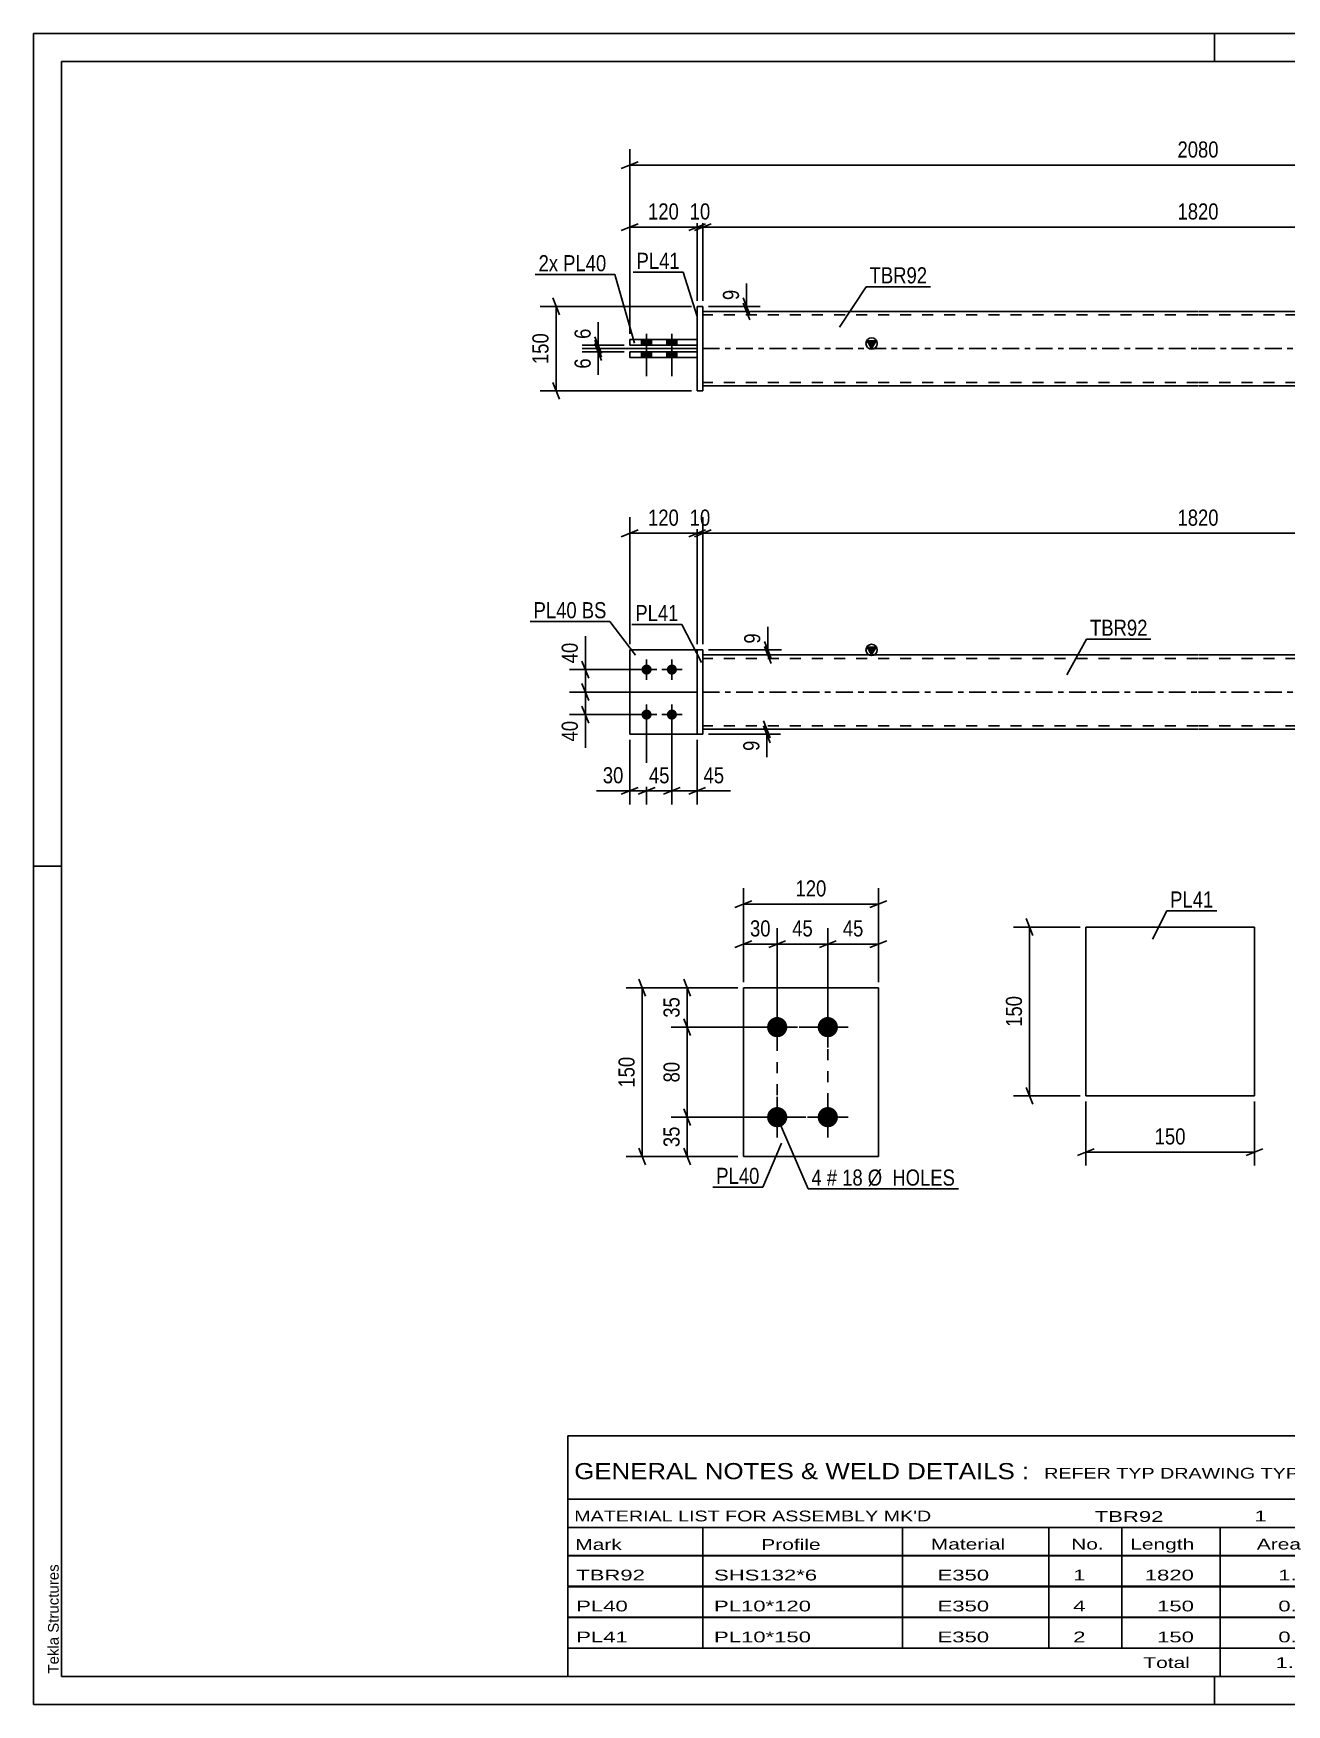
# Model space of a CAD drawing. Header units: millimetres. Extents: x 0 to 420, y 0 to 297.
# Drawn here: x 0 to 222.8, y 0 to 297 of the extents above; entities that cross this region are included whole.
import ezdxf

# ---------------------------------------------------------------- set-up
doc = ezdxf.new("R2010")
doc.units = ezdxf.units.MM
doc.linetypes.add('DXK_LINE_DOT2', pattern=[3.9198, 1.9599, -1.9599])
doc.linetypes.add('DXK_LINE_DOT3', pattern=[5.9187, 2.979, -0.9799, 0.9799, -0.9799])
doc.styles.add('Arial', font='ARIAL.TTF', dxfattribs={"height": 0.2})
doc.styles.add('Arial Narrow', font='ARIALN.TTF', dxfattribs={"height": 0.2})

# ---------------------------------------------------------------- blocks, each defined once
blk = doc.blocks.new('Unknown-582684172-1127')
at = {"color": 5, "linetype": 'Continuous'}
for p, q in [((420, 297), (0, 297)), ((0, 297), (0, 0)), ((0, 292), (0, 297)), ((210, 292), (210, 297)), ((415, 292), (5, 292)), ((5, 292), (5, 5)), ((5, 149), (0, 149)), ((0, 0), (0, 5)), ((5, 5), (415, 5)), ((210, 0), (210, 5)), ((0, 0), (420, 0))]:
    blk.add_line(p, q, dxfattribs=at)
at = {"color": 174, "linetype": 'Continuous', "style": 'Arial'}
blk.add_text('Tekla Structures', height=1.9102, rotation=90, dxfattribs=at).set_placement((4.5, 5.5))
blk = doc.blocks.new('Part-582684172-1392 - 1364')
at = {"color": 2, "linetype": 'Continuous'}
for p, q in [((106.01, 187.44), (118.01, 187.44)), ((106.01, 187.44), (106.01, 172.44)), ((118.01, 172.44), (106.01, 172.44)), ((106.01, 172.44), (106.01, 172.44))]:
    blk.add_line(p, q, dxfattribs=at)
at = {"color": 7, "linetype": 'DXK_LINE_DOT2'}
for p, q in [((106.01, 187.44), (118.01, 187.44)), ((118.01, 187.44), (118.01, 187.44)), ((118.01, 187.44), (118.01, 172.44)), ((106.01, 172.44), (118.01, 172.44))]:
    blk.add_line(p, q, dxfattribs=at)
blk = doc.blocks.new('Part-582684172-1397 - 1364')
at = {"color": 7, "linetype": 'DXK_LINE_DOT2'}
for p, q in [((106.01, 187.44), (118.01, 187.44)), ((106.01, 187.44), (118.01, 187.44)), ((106.01, 172.44), (106.01, 187.44)), ((118.01, 187.44), (118.01, 187.44)), ((118.01, 187.44), (118.01, 172.44)), ((106.01, 172.44), (118.01, 172.44)), ((118.01, 172.44), (106.01, 172.44)), ((106.01, 172.44), (106.01, 172.44))]:
    blk.add_line(p, q, dxfattribs=at)
blk = doc.blocks.new('Part-582684172-1412 - 1364')
at = {"color": 2, "linetype": 'Continuous'}
for p, q in [((118.01, 187.44), (119.01, 187.44)), ((118.01, 172.44), (118.01, 187.44)), ((119.01, 187.44), (119.01, 187.44)), ((119.01, 187.44), (119.01, 172.44)), ((118.01, 172.44), (119.01, 172.44))]:
    blk.add_line(p, q, dxfattribs=at)
at = {"color": 7, "linetype": 'DXK_LINE_DOT2'}
for p, q in [((118.01, 187.44), (119.01, 187.44)), ((118.01, 172.44), (119.01, 172.44))]:
    blk.add_line(p, q, dxfattribs=at)
blk = doc.blocks.new('Bolt-582684172-1414 - 1364')
at = {"linetype": 'Continuous'}
for points in [[(109.01, 184.84), (109.2, 184.82), (109.38, 184.76), (109.54, 184.67), (109.68, 184.54), (109.79, 184.39), (109.87, 184.22), (109.91, 184.03), (109.91, 183.85), (109.87, 183.66), (109.79, 183.49), (109.68, 183.34), (109.54, 183.21), (109.38, 183.12), (109.2, 183.06), (109.01, 183.04), (108.82, 183.06), (108.64, 183.12), (108.48, 183.21), (108.34, 183.34), (108.23, 183.49), (108.15, 183.66), (108.12, 183.85), (108.12, 184.03), (108.15, 184.22), (108.23, 184.39), (108.34, 184.54), (108.48, 184.67), (108.64, 184.76), (108.82, 184.82)], [(113.51, 184.84), (113.7, 184.82), (113.88, 184.76), (114.04, 184.67), (114.18, 184.54), (114.29, 184.39), (114.37, 184.22), (114.41, 184.03), (114.41, 183.85), (114.37, 183.66), (114.29, 183.49), (114.18, 183.34), (114.04, 183.21), (113.88, 183.12), (113.7, 183.06), (113.51, 183.04), (113.32, 183.06), (113.14, 183.12), (112.98, 183.21), (112.84, 183.34), (112.73, 183.49), (112.65, 183.66), (112.62, 183.85), (112.62, 184.03), (112.65, 184.22), (112.73, 184.39), (112.84, 184.54), (112.98, 184.67), (113.14, 184.76), (113.32, 184.82)], [(109.01, 176.84), (109.2, 176.82), (109.38, 176.76), (109.54, 176.67), (109.68, 176.54), (109.79, 176.39), (109.87, 176.22), (109.91, 176.03), (109.91, 175.85), (109.87, 175.66), (109.79, 175.49), (109.68, 175.34), (109.54, 175.21), (109.38, 175.12), (109.2, 175.06), (109.01, 175.04), (108.82, 175.06), (108.64, 175.12), (108.48, 175.21), (108.34, 175.34), (108.23, 175.49), (108.15, 175.66), (108.12, 175.85), (108.12, 176.03), (108.15, 176.22), (108.23, 176.39), (108.34, 176.54), (108.48, 176.67), (108.64, 176.76), (108.82, 176.82)], [(113.51, 176.84), (113.7, 176.82), (113.88, 176.76), (114.04, 176.67), (114.18, 176.54), (114.29, 176.39), (114.37, 176.22), (114.41, 176.03), (114.41, 175.85), (114.37, 175.66), (114.29, 175.49), (114.18, 175.34), (114.04, 175.21), (113.88, 175.12), (113.7, 175.06), (113.51, 175.04), (113.32, 175.06), (113.14, 175.12), (112.98, 175.21), (112.84, 175.34), (112.73, 175.49), (112.65, 175.66), (112.62, 175.85), (112.62, 176.03), (112.65, 176.22), (112.73, 176.39), (112.84, 176.54), (112.98, 176.67), (113.14, 176.76), (113.32, 176.82)]]:
    blk.add_hatch(color=1, dxfattribs=at).paths.add_polyline_path(points)
at = {"color": 1, "linetype": 'Continuous'}
for p, q in [((109.01, 182.14), (109.01, 185.74)), ((113.51, 182.14), (113.51, 185.74)), ((110.81, 183.94), (107.21, 183.94)), ((115.31, 183.94), (111.71, 183.94)), ((110.81, 175.94), (107.21, 175.94)), ((109.01, 174.14), (109.01, 177.74)), ((115.31, 175.94), (111.71, 175.94)), ((113.51, 174.14), (113.51, 177.74))]:
    blk.add_line(p, q, dxfattribs=at)
blk = doc.blocks.new('Part-582684172-1439 - 1364')
at = {"linetype": 'Continuous'}
blk.add_hatch(color=2, dxfattribs=at).paths.add_polyline_path([(149.01, 186.54), (148.21, 187.94), (149.81, 187.94)])
at = {"color": 2, "linetype": 'Continuous'}
for p, q in [((149.01, 186.54), (148.21, 187.94)), ((148.21, 187.94), (149.81, 187.94)), ((149.81, 187.94), (149.01, 186.54)), ((119.01, 186.54), (207.01, 186.54)), ((207.11, 186.54), (295.11, 186.54)), ((119.01, 173.34), (207.01, 173.34)), ((207.11, 173.34), (295.11, 173.34))]:
    blk.add_line(p, q, dxfattribs=at)
at = {"color": 7, "linetype": 'DXK_LINE_DOT2'}
for p, q in [((119.01, 173.34), (119.01, 186.54)), ((207.01, 185.94), (119.01, 185.94)), ((295.11, 185.94), (207.11, 185.94)), ((295.11, 186.54), (295.11, 173.34)), ((207.01, 173.94), (119.01, 173.94)), ((295.11, 173.94), (207.11, 173.94))]:
    blk.add_line(p, q, dxfattribs=at)
at = {"color": 7, "linetype": 'DXK_LINE_DOT3'}
for p, q in [((119.01, 179.94), (207.01, 179.94)), ((207.11, 179.94), (295.11, 179.94))]:
    blk.add_line(p, q, dxfattribs=at)
at = {"color": 2, "linetype": 'Continuous'}
blk.add_circle((149.01, 187.44), 1, dxfattribs=at)
blk = doc.blocks.new('Part-582684172-1771 - 1745')
at = {"color": 2, "linetype": 'Continuous'}
for p, q in [((106.01, 240.39), (118.01, 240.39)), ((106.01, 239.39), (106.01, 240.39)), ((106.01, 239.39), (118.01, 239.39)), ((106.01, 239.39), (106.01, 239.39)), ((118.01, 240.39), (118.01, 239.39))]:
    blk.add_line(p, q, dxfattribs=at)
at = {"color": 7, "linetype": 'DXK_LINE_DOT2'}
for p, q in [((106.01, 240.39), (118.01, 240.39)), ((118.01, 239.39), (106.01, 239.39))]:
    blk.add_line(p, q, dxfattribs=at)
blk = doc.blocks.new('Part-582684172-1751 - 1745')
at = {"linetype": 'Continuous'}
blk.add_hatch(color=2, dxfattribs=at).paths.add_polyline_path([(149.01, 240.99), (148.21, 242.39), (149.81, 242.39)])
at = {"color": 2, "linetype": 'Continuous'}
for p, q in [((119.01, 247.59), (207.01, 247.59)), ((207.11, 247.59), (295.11, 247.59)), ((149.01, 240.99), (148.21, 242.39)), ((148.21, 242.39), (149.81, 242.39)), ((149.81, 242.39), (149.01, 240.99)), ((119.01, 234.39), (207.01, 234.39)), ((207.11, 234.39), (295.11, 234.39))]:
    blk.add_line(p, q, dxfattribs=at)
at = {"color": 7, "linetype": 'DXK_LINE_DOT2'}
for p, q in [((119.01, 247.59), (119.01, 234.39)), ((207.01, 246.99), (119.01, 246.99)), ((295.11, 246.99), (207.11, 246.99)), ((295.11, 247.59), (295.11, 234.39)), ((207.01, 234.99), (119.01, 234.99)), ((295.11, 234.99), (207.11, 234.99))]:
    blk.add_line(p, q, dxfattribs=at)
at = {"color": 7, "linetype": 'DXK_LINE_DOT3'}
for p, q in [((119.01, 240.99), (207.01, 240.99)), ((207.11, 240.99), (295.11, 240.99))]:
    blk.add_line(p, q, dxfattribs=at)
at = {"color": 2, "linetype": 'Continuous'}
blk.add_circle((149.01, 241.89), 1, dxfattribs=at)
blk = doc.blocks.new('Part-582684172-1776 - 1745')
at = {"color": 2, "linetype": 'Continuous'}
for p, q in [((106.01, 242.59), (118.01, 242.59)), ((106.01, 241.59), (106.01, 242.59)), ((106.01, 241.59), (118.01, 241.59)), ((106.01, 241.59), (106.01, 241.59)), ((118.01, 242.59), (118.01, 241.59))]:
    blk.add_line(p, q, dxfattribs=at)
at = {"color": 7, "linetype": 'DXK_LINE_DOT2'}
for p, q in [((106.01, 242.59), (118.01, 242.59)), ((106.01, 242.59), (106.01, 242.59)), ((106.01, 241.59), (118.01, 241.59)), ((118.01, 242.59), (118.01, 242.59))]:
    blk.add_line(p, q, dxfattribs=at)
blk = doc.blocks.new('Part-582684172-1781 - 1745')
at = {"color": 2, "linetype": 'Continuous'}
for p, q in [((118.01, 248.49), (119.01, 248.49)), ((118.01, 248.49), (118.01, 233.49)), ((119.01, 248.49), (119.01, 248.49)), ((119.01, 248.49), (119.01, 233.49)), ((119.01, 233.49), (118.01, 233.49)), ((118.01, 233.49), (118.01, 233.49))]:
    blk.add_line(p, q, dxfattribs=at)
at = {"color": 7, "linetype": 'DXK_LINE_DOT2'}
for p, q in [((119.01, 248.49), (118.01, 248.49)), ((119.01, 248.49), (119.01, 248.49)), ((118.01, 233.49), (119.01, 233.49))]:
    blk.add_line(p, q, dxfattribs=at)
blk = doc.blocks.new('Bolt-582684172-1783 - 1745')
at = {"linetype": 'Continuous'}
for points in [[(108.11, 241.59), (109.91, 241.59), (109.91, 242.59), (108.11, 242.59)], [(108.11, 241.59), (109.91, 241.59), (109.91, 242.59), (108.11, 242.59)], [(112.61, 241.59), (114.41, 241.59), (114.41, 242.59), (112.61, 242.59)], [(112.61, 241.59), (114.41, 241.59), (114.41, 242.59), (112.61, 242.59)], [(108.11, 239.39), (109.91, 239.39), (109.91, 240.39), (108.11, 240.39)], [(108.11, 239.39), (109.91, 239.39), (109.91, 240.39), (108.11, 240.39)], [(112.61, 239.39), (114.41, 239.39), (114.41, 240.39), (112.61, 240.39)], [(112.61, 239.39), (114.41, 239.39), (114.41, 240.39), (112.61, 240.39)]]:
    blk.add_hatch(color=1, dxfattribs=at).paths.add_polyline_path(points)
at = {"color": 1, "linetype": 'Continuous'}
for p, q in [((109.01, 243.59), (109.01, 236.09)), ((109.01, 243.59), (109.01, 236.09)), ((113.51, 243.59), (113.51, 236.09)), ((113.51, 243.59), (113.51, 236.09)), ((108.11, 242.59), (108.11, 241.59)), ((108.11, 242.59), (108.11, 241.59)), ((109.91, 242.59), (109.91, 241.59)), ((109.91, 242.59), (109.91, 241.59)), ((112.61, 242.59), (112.61, 241.59)), ((112.61, 242.59), (112.61, 241.59)), ((114.41, 242.59), (114.41, 241.59)), ((114.41, 242.59), (114.41, 241.59)), ((108.11, 240.39), (108.11, 239.39)), ((108.11, 240.39), (108.11, 239.39)), ((109.91, 240.39), (109.91, 239.39)), ((109.91, 240.39), (109.91, 239.39)), ((112.61, 240.39), (112.61, 239.39)), ((112.61, 240.39), (112.61, 239.39)), ((114.41, 240.39), (114.41, 239.39)), ((114.41, 240.39), (114.41, 239.39))]:
    blk.add_line(p, q, dxfattribs=at)
blk = doc.blocks.new('Bolt-582684172-2085 - 2022')
at = {"linetype": 'Continuous'}
for points in [[(132.23, 122.2), (132.6, 122.16), (132.96, 122.04), (133.29, 121.85), (133.57, 121.6), (133.79, 121.3), (133.94, 120.95), (134.02, 120.58), (134.02, 120.21), (133.94, 119.84), (133.79, 119.5), (133.57, 119.19), (133.29, 118.94), (132.96, 118.75), (132.6, 118.63), (132.23, 118.6), (131.85, 118.63), (131.5, 118.75), (131.17, 118.94), (130.89, 119.19), (130.67, 119.5), (130.52, 119.84), (130.44, 120.21), (130.44, 120.58), (130.52, 120.95), (130.67, 121.3), (130.89, 121.6), (131.17, 121.85), (131.5, 122.04), (131.85, 122.16)], [(141.23, 122.2), (141.6, 122.16), (141.96, 122.04), (142.29, 121.85), (142.57, 121.6), (142.79, 121.3), (142.94, 120.95), (143.02, 120.58), (143.02, 120.21), (142.94, 119.84), (142.79, 119.5), (142.57, 119.19), (142.29, 118.94), (141.96, 118.75), (141.6, 118.63), (141.23, 118.6), (140.85, 118.63), (140.5, 118.75), (140.17, 118.94), (139.89, 119.19), (139.67, 119.5), (139.52, 119.84), (139.44, 120.21), (139.44, 120.58), (139.52, 120.95), (139.67, 121.3), (139.89, 121.6), (140.17, 121.85), (140.5, 122.04), (140.85, 122.16)], [(132.23, 106.2), (132.6, 106.16), (132.96, 106.04), (133.29, 105.85), (133.57, 105.6), (133.79, 105.3), (133.94, 104.95), (134.02, 104.58), (134.02, 104.21), (133.94, 103.84), (133.79, 103.5), (133.57, 103.19), (133.29, 102.94), (132.96, 102.75), (132.6, 102.63), (132.23, 102.6), (131.85, 102.63), (131.5, 102.75), (131.17, 102.94), (130.89, 103.19), (130.67, 103.5), (130.52, 103.84), (130.44, 104.21), (130.44, 104.58), (130.52, 104.95), (130.67, 105.3), (130.89, 105.6), (131.17, 105.85), (131.5, 106.04), (131.85, 106.16)], [(141.23, 106.2), (141.6, 106.16), (141.96, 106.04), (142.29, 105.85), (142.57, 105.6), (142.79, 105.3), (142.94, 104.95), (143.02, 104.58), (143.02, 104.21), (142.94, 103.84), (142.79, 103.5), (142.57, 103.19), (142.29, 102.94), (141.96, 102.75), (141.6, 102.63), (141.23, 102.6), (140.85, 102.63), (140.5, 102.75), (140.17, 102.94), (139.89, 103.19), (139.67, 103.5), (139.52, 103.84), (139.44, 104.21), (139.44, 104.58), (139.52, 104.95), (139.67, 105.3), (139.89, 105.6), (140.17, 105.85), (140.5, 106.04), (140.85, 106.16)]]:
    blk.add_hatch(color=1, dxfattribs=at).paths.add_polyline_path(points)
at = {"color": 1, "linetype": 'Continuous'}
for p, q in [((132.23, 116.8), (132.23, 124)), ((141.23, 116.8), (141.23, 124)), ((135.83, 120.4), (128.63, 120.4)), ((144.83, 120.4), (137.63, 120.4)), ((132.23, 100.8), (132.23, 108)), ((141.23, 100.8), (141.23, 108)), ((135.83, 104.4), (128.63, 104.4)), ((144.83, 104.4), (137.63, 104.4))]:
    blk.add_line(p, q, dxfattribs=at)
blk = doc.blocks.new('Part-582684172-2090 - 2022')
at = {"color": 2, "linetype": 'Continuous'}
for p, q in [((126.23, 127.4), (150.23, 127.4)), ((126.23, 127.4), (126.23, 97.4)), ((150.23, 127.4), (150.23, 127.4)), ((150.23, 127.4), (150.23, 97.4)), ((150.23, 97.4), (126.23, 97.4)), ((126.23, 97.4), (126.23, 97.4))]:
    blk.add_line(p, q, dxfattribs=at)
at = {"color": 7, "linetype": 'DXK_LINE_DOT2'}
for p, q in [((126.23, 127.4), (150.23, 127.4)), ((150.23, 127.4), (150.23, 127.4)), ((126.23, 97.4), (150.23, 97.4))]:
    blk.add_line(p, q, dxfattribs=at)
blk = doc.blocks.new('Part-582684172-2237 - 2231')
at = {"color": 2, "linetype": 'Continuous'}
for p, q in [((187.1, 138.19), (217.1, 138.19)), ((187.1, 108.19), (187.1, 138.19)), ((217.1, 138.19), (217.1, 108.19)), ((217.1, 108.19), (187.1, 108.19))]:
    blk.add_line(p, q, dxfattribs=at)
blk = doc.blocks.new('Rectangle-582684172-2216 - 2022')
at = {"color": 1, "linetype": 'DXK_LINE_DOT2'}
blk.add_lwpolyline([(132.23, 120.4), (141.23, 120.4), (141.23, 104.4), (132.23, 104.4), (132.23, 120.4)], close=True, dxfattribs=at)
blk = doc.blocks.new('StraightDimension-582684172-1601 - 1364')
at = {"color": 7, "linetype": 'Continuous'}
for p, q in [((97.53, 185.44), (98.73, 182.44)), ((108.01, 183.94), (95.28, 183.94)), ((98.73, 178.44), (97.53, 181.44)), ((98.13, 179.94), (98.13, 183.94)), ((118.01, 179.94), (95.28, 179.94))]:
    blk.add_line(p, q, dxfattribs=at)
at = {"color": 0}
blk.add_wipeout([(97.38, 189.32), (93.18, 189.32), (93.18, 184.46), (97.38, 184.46)], dxfattribs=at)
at = {"color": 7, "linetype": 'Continuous'}
blk.add_line((98.13, 183.94), (98.13, 189.85), dxfattribs=at)
blk.add_line((98.13, 183.94), (98.13, 189.85), dxfattribs=at)
at = {"color": 3, "style": 'Arial Narrow'}
blk.add_text('40', height=2.863, rotation=90.0002, dxfattribs=at).set_placement((96.78, 185.06))
blk = doc.blocks.new('StraightDimension-582684172-1572 - 1364')
at = {"color": 7, "linetype": 'Continuous'}
for p, q in [((109.01, 174.94), (109.01, 159.98)), ((106.01, 171.44), (106.01, 159.98)), ((104.51, 161.78), (107.51, 162.98)), ((106.01, 162.38), (109.01, 162.38)), ((110.51, 162.98), (107.51, 161.78))]:
    blk.add_line(p, q, dxfattribs=at)
at = {"color": 0}
blk.add_wipeout([(105.49, 163.13), (105.49, 167.33), (100.63, 167.33), (100.63, 163.13)], dxfattribs=at)
at = {"color": 7, "linetype": 'Continuous'}
blk.add_line((106.01, 162.38), (100.1, 162.38), dxfattribs=at)
blk.add_line((106.01, 162.38), (100.1, 162.38), dxfattribs=at)
at = {"color": 3, "style": 'Arial Narrow'}
blk.add_text('30', height=2.863, dxfattribs=at).set_placement((101.23, 163.73))
blk = doc.blocks.new('StraightDimension-582684172-1565 - 1364')
at = {"color": 7, "linetype": 'Continuous'}
for p, q in [((109.01, 174.94), (109.01, 159.98)), ((113.51, 174.94), (113.51, 159.98)), ((107.51, 161.78), (110.51, 162.98)), ((109.01, 162.38), (113.51, 162.38)), ((115.01, 162.98), (112.01, 161.78))]:
    blk.add_line(p, q, dxfattribs=at)
at = {"color": 0}
blk.add_wipeout([(113.69, 163.13), (113.69, 167.33), (108.83, 167.33), (108.83, 163.13)], dxfattribs=at)
at = {"color": 3, "style": 'Arial Narrow'}
blk.add_text('45', height=2.863, dxfattribs=at).set_placement((109.43, 163.73))
blk = doc.blocks.new('StraightDimension-582684172-1592 - 1364')
at = {"color": 7, "linetype": 'Continuous'}
for p, q in [((120.01, 187.44), (132.97, 187.44)), ((129.97, 188.94), (131.17, 185.94)), ((131.17, 185.04), (129.97, 188.04)), ((130.57, 186.54), (130.57, 187.44)), ((120.01, 186.54), (132.97, 186.54))]:
    blk.add_line(p, q, dxfattribs=at)
at = {"color": 0}
blk.add_wipeout([(129.82, 190.99), (125.62, 190.99), (125.62, 187.96), (129.82, 187.96)], dxfattribs=at)
at = {"color": 7, "linetype": 'Continuous'}
blk.add_line((130.57, 187.44), (130.57, 191.52), dxfattribs=at)
blk.add_line((130.57, 187.44), (130.57, 191.52), dxfattribs=at)
at = {"color": 3, "style": 'Arial Narrow'}
blk.add_text('9', height=2.86, rotation=90.0002, dxfattribs=at).set_placement((129.22, 188.56))
blk = doc.blocks.new('StraightDimension-582684172-1458 - 1364')
at = {"color": 7, "linetype": 'Continuous'}
for p, q in [((106.01, 188.44), (106.01, 211.01)), ((118.01, 188.44), (118.01, 211.01)), ((104.51, 207.56), (107.51, 208.76)), ((106.01, 208.16), (118.01, 208.16)), ((119.51, 208.76), (116.51, 207.56))]:
    blk.add_line(p, q, dxfattribs=at)
at = {"color": 0}
blk.add_wipeout([(115.35, 208.91), (115.35, 213.11), (108.67, 213.11), (108.67, 208.91)], dxfattribs=at)
at = {"color": 3, "style": 'Arial Narrow'}
blk.add_text('120', height=2.863, dxfattribs=at).set_placement((109.27, 209.51))
blk = doc.blocks.new('StraightDimension-582684172-1485 - 1364')
at = {"color": 7, "linetype": 'Continuous'}
for p, q in [((118.01, 188.44), (118.01, 211.01)), ((119.01, 188.44), (119.01, 211.01)), ((116.51, 207.56), (119.51, 208.76)), ((120.51, 208.76), (117.51, 207.56)), ((118.01, 208.16), (119.01, 208.16))]:
    blk.add_line(p, q, dxfattribs=at)
at = {"color": 0}
blk.add_wipeout([(120.94, 208.91), (120.94, 213.11), (116.08, 213.11), (116.08, 208.91)], dxfattribs=at)
at = {"color": 3, "style": 'Arial Narrow'}
blk.add_text('10', height=2.863, dxfattribs=at).set_placement((116.68, 209.51))
blk = doc.blocks.new('StraightDimension-582684172-1502 - 1364')
at = {"color": 7, "linetype": 'Continuous'}
for p, q in [((119.01, 188.44), (119.01, 211.01)), ((295.11, 188.44), (295.11, 211.01)), ((120.51, 208.76), (117.51, 207.56)), ((119.01, 208.16), (295.11, 208.16)), ((293.61, 207.56), (296.61, 208.76))]:
    blk.add_line(p, q, dxfattribs=at)
at = {"color": 0}
blk.add_wipeout([(211.32, 208.91), (211.32, 213.11), (202.8, 213.11), (202.8, 208.91)], dxfattribs=at)
at = {"color": 3, "style": 'Arial Narrow'}
blk.add_text('1820', height=2.863, dxfattribs=at).set_placement((203.4, 209.51))
blk = doc.blocks.new('StraightDimension-582684172-1552 - 1364')
at = {"color": 7, "linetype": 'Continuous'}
for p, q in [((113.51, 174.94), (113.51, 159.98)), ((118.01, 171.44), (118.01, 159.98)), ((112.01, 161.78), (115.01, 162.98)), ((113.51, 162.38), (118.01, 162.38)), ((119.51, 162.98), (116.51, 161.78))]:
    blk.add_line(p, q, dxfattribs=at)
at = {"color": 0}
blk.add_wipeout([(123.39, 163.13), (123.39, 167.33), (118.54, 167.33), (118.54, 163.13)], dxfattribs=at)
at = {"color": 7, "linetype": 'Continuous'}
blk.add_line((118.01, 162.38), (123.92, 162.38), dxfattribs=at)
blk.add_line((118.01, 162.38), (123.92, 162.38), dxfattribs=at)
at = {"color": 3, "style": 'Arial Narrow'}
blk.add_text('45', height=2.863, dxfattribs=at).set_placement((119.14, 163.73))
blk = doc.blocks.new('StraightDimension-582684172-1583 - 1364')
at = {"color": 7, "linetype": 'Continuous'}
for p, q in [((120.01, 173.34), (132.81, 173.34)), ((120.01, 172.44), (132.81, 172.44)), ((129.81, 174.84), (131.01, 171.84)), ((131.01, 170.94), (129.81, 173.94)), ((130.41, 172.44), (130.41, 173.34))]:
    blk.add_line(p, q, dxfattribs=at)
at = {"color": 0}
blk.add_wipeout([(129.66, 171.91), (125.46, 171.91), (125.46, 168.89), (129.66, 168.89)], dxfattribs=at)
at = {"color": 7, "linetype": 'Continuous'}
blk.add_line((130.41, 172.44), (130.41, 168.36), dxfattribs=at)
blk.add_line((130.41, 172.44), (130.41, 168.36), dxfattribs=at)
at = {"color": 3, "style": 'Arial Narrow'}
blk.add_text('9', height=2.86, rotation=90.0002, dxfattribs=at).set_placement((129.06, 169.49))
blk = doc.blocks.new('StraightDimension-582684172-1618 - 1364')
at = {"color": 7, "linetype": 'Continuous'}
for p, q in [((97.53, 181.44), (98.73, 178.44)), ((118.01, 179.94), (95.28, 179.94)), ((98.13, 175.94), (98.13, 179.94)), ((108.01, 175.94), (95.28, 175.94)), ((98.73, 174.44), (97.53, 177.44))]:
    blk.add_line(p, q, dxfattribs=at)
at = {"color": 0}
blk.add_wipeout([(97.38, 175.41), (93.18, 175.41), (93.18, 170.56), (97.38, 170.56)], dxfattribs=at)
at = {"color": 7, "linetype": 'Continuous'}
blk.add_line((98.13, 175.94), (98.13, 170.03), dxfattribs=at)
blk.add_line((98.13, 175.94), (98.13, 170.03), dxfattribs=at)
at = {"color": 3, "style": 'Arial Narrow'}
blk.add_text('40', height=2.863, rotation=90.0002, dxfattribs=at).set_placement((96.78, 171.16))
blk = doc.blocks.new('StraightDimension-582684172-1833 - 1745')
at = {"color": 7, "linetype": 'Continuous'}
for p, q in [((118.01, 240.99), (97.57, 240.99)), ((99.82, 242.49), (101.02, 239.49)), ((101.02, 238.89), (99.82, 241.89)), ((100.42, 240.39), (100.42, 240.99)), ((105.01, 240.39), (97.57, 240.39))]:
    blk.add_line(p, q, dxfattribs=at)
at = {"color": 0}
blk.add_wipeout([(99.67, 239.86), (95.47, 239.86), (95.47, 236.83), (99.67, 236.83)], dxfattribs=at)
at = {"color": 7, "linetype": 'Continuous'}
blk.add_line((100.42, 240.39), (100.42, 236.31), dxfattribs=at)
blk.add_line((100.42, 240.39), (100.42, 236.31), dxfattribs=at)
at = {"color": 3, "style": 'Arial Narrow'}
blk.add_text('6', height=2.86, rotation=90.0002, dxfattribs=at).set_placement((99.07, 237.43))
blk = doc.blocks.new('StraightDimension-582684172-1882 - 1745')
at = {"color": 7, "linetype": 'Continuous'}
for p, q in [((106.01, 243.59), (106.01, 265.43)), ((118.01, 249.49), (118.01, 265.43)), ((104.51, 261.98), (107.51, 263.18)), ((106.01, 262.58), (118.01, 262.58)), ((119.51, 263.18), (116.51, 261.98))]:
    blk.add_line(p, q, dxfattribs=at)
at = {"color": 0}
blk.add_wipeout([(115.35, 263.33), (115.35, 267.53), (108.67, 267.53), (108.67, 263.33)], dxfattribs=at)
at = {"color": 3, "style": 'Arial Narrow'}
blk.add_text('120', height=2.863, dxfattribs=at).set_placement((109.27, 263.93))
blk = doc.blocks.new('StraightDimension-582684172-1892 - 1745')
at = {"color": 7, "linetype": 'Continuous'}
for p, q in [((119.01, 249.49), (119.01, 265.43)), ((295.11, 249.49), (295.11, 265.43)), ((120.51, 263.18), (117.51, 261.98)), ((119.01, 262.58), (295.11, 262.58)), ((293.61, 261.98), (296.61, 263.18))]:
    blk.add_line(p, q, dxfattribs=at)
at = {"color": 0}
blk.add_wipeout([(211.32, 263.33), (211.32, 267.53), (202.8, 267.53), (202.8, 263.33)], dxfattribs=at)
at = {"color": 3, "style": 'Arial Narrow'}
blk.add_text('1820', height=2.863, dxfattribs=at).set_placement((203.4, 263.93))
blk = doc.blocks.new('StraightDimension-582684172-1817 - 1745')
at = {"color": 7, "linetype": 'Continuous'}
for p, q in [((105.01, 241.59), (97.57, 241.59)), ((118.01, 240.99), (97.57, 240.99)), ((99.82, 243.09), (101.02, 240.09)), ((101.02, 239.49), (99.82, 242.49)), ((100.42, 240.99), (100.42, 241.59))]:
    blk.add_line(p, q, dxfattribs=at)
at = {"color": 0}
blk.add_wipeout([(99.67, 245.14), (95.47, 245.14), (95.47, 242.11), (99.67, 242.11)], dxfattribs=at)
at = {"color": 7, "linetype": 'Continuous'}
blk.add_line((100.42, 241.59), (100.42, 245.66), dxfattribs=at)
blk.add_line((100.42, 241.59), (100.42, 245.66), dxfattribs=at)
at = {"color": 3, "style": 'Arial Narrow'}
blk.add_text('6', height=2.86, rotation=90.0002, dxfattribs=at).set_placement((99.07, 242.71))
blk = doc.blocks.new('StraightDimension-582684172-1850 - 1745')
at = {"color": 7, "linetype": 'Continuous'}
for p, q in [((126.19, 249.99), (127.39, 246.99)), ((120.01, 248.49), (129.19, 248.49)), ((120.01, 247.59), (129.19, 247.59)), ((127.39, 246.09), (126.19, 249.09)), ((126.79, 247.59), (126.79, 248.49))]:
    blk.add_line(p, q, dxfattribs=at)
at = {"color": 0}
blk.add_wipeout([(126.04, 252.04), (121.84, 252.04), (121.84, 249.01), (126.04, 249.01)], dxfattribs=at)
at = {"color": 7, "linetype": 'Continuous'}
blk.add_line((126.79, 248.49), (126.79, 252.56), dxfattribs=at)
blk.add_line((126.79, 248.49), (126.79, 252.56), dxfattribs=at)
at = {"color": 3, "style": 'Arial Narrow'}
blk.add_text('9', height=2.86, rotation=90.0002, dxfattribs=at).set_placement((125.44, 249.61))
blk = doc.blocks.new('StraightDimension-582684172-1861 - 1745')
at = {"color": 7, "linetype": 'Continuous'}
for p, q in [((93.52, 246.99), (92.32, 249.99)), ((117.01, 248.49), (90.07, 248.49)), ((92.92, 233.49), (92.92, 248.49)), ((92.32, 234.99), (93.52, 231.99)), ((117.01, 233.49), (90.07, 233.49))]:
    blk.add_line(p, q, dxfattribs=at)
at = {"color": 0}
blk.add_wipeout([(92.17, 244.33), (87.97, 244.33), (87.97, 237.64), (92.17, 237.64)], dxfattribs=at)
at = {"color": 3, "style": 'Arial Narrow'}
blk.add_text('150', height=2.863, rotation=90.0002, dxfattribs=at).set_placement((91.57, 238.24))
blk = doc.blocks.new('StraightDimension-582684172-1872 - 1745')
at = {"color": 7, "linetype": 'Continuous'}
for p, q in [((118.01, 249.49), (118.01, 265.43)), ((119.01, 249.49), (119.01, 265.43)), ((116.51, 261.98), (119.51, 263.18)), ((120.51, 263.18), (117.51, 261.98)), ((118.01, 262.58), (119.01, 262.58))]:
    blk.add_line(p, q, dxfattribs=at)
at = {"color": 0}
blk.add_wipeout([(120.94, 263.33), (120.94, 267.53), (116.08, 267.53), (116.08, 263.33)], dxfattribs=at)
at = {"color": 3, "style": 'Arial Narrow'}
blk.add_text('10', height=2.863, dxfattribs=at).set_placement((116.68, 263.93))
blk = doc.blocks.new('StraightDimension-582684172-1923 - 1745')
at = {"color": 7, "linetype": 'Continuous'}
for p, q in [((106.01, 243.59), (106.01, 276.44)), ((308.11, 243.59), (308.11, 276.44)), ((107.51, 274.19), (104.51, 272.99)), ((106.01, 273.59), (308.11, 273.59)), ((306.61, 272.99), (309.61, 274.19))]:
    blk.add_line(p, q, dxfattribs=at)
at = {"color": 0}
blk.add_wipeout([(211.32, 274.34), (211.32, 278.54), (202.8, 278.54), (202.8, 274.34)], dxfattribs=at)
at = {"color": 3, "style": 'Arial Narrow'}
blk.add_text('2080', height=2.863, dxfattribs=at).set_placement((203.4, 274.94))
blk = doc.blocks.new('StraightDimension-582684172-2094 - 2022')
at = {"color": 7, "linetype": 'Continuous'}
for p, q in [((127.73, 142.87), (124.73, 141.67)), ((126.23, 128.4), (126.23, 145.12)), ((148.73, 141.67), (151.73, 142.87)), ((150.23, 128.4), (150.23, 145.12)), ((126.23, 142.27), (150.23, 142.27))]:
    blk.add_line(p, q, dxfattribs=at)
at = {"color": 0}
blk.add_wipeout([(141.57, 143.02), (141.57, 147.22), (134.89, 147.22), (134.89, 143.02)], dxfattribs=at)
at = {"color": 3, "style": 'Arial Narrow'}
blk.add_text('120', height=2.863, dxfattribs=at).set_placement((135.49, 143.62))
blk = doc.blocks.new('StraightDimension-582684172-2114 - 2022')
at = {"color": 7, "linetype": 'Continuous'}
for p, q in [((126.23, 128.4), (126.23, 138.01)), ((132.23, 121.4), (132.23, 138.01)), ((124.73, 134.56), (127.73, 135.76)), ((126.23, 135.16), (132.23, 135.16)), ((133.73, 135.76), (130.73, 134.56))]:
    blk.add_line(p, q, dxfattribs=at)
at = {"color": 0}
blk.add_wipeout([(131.66, 135.91), (131.66, 140.11), (126.8, 140.11), (126.8, 135.91)], dxfattribs=at)
at = {"color": 3, "style": 'Arial Narrow'}
blk.add_text('30', height=2.863, dxfattribs=at).set_placement((127.4, 136.51))
blk = doc.blocks.new('StraightDimension-582684172-2154 - 2022')
at = {"color": 7, "linetype": 'Continuous'}
for p, q in [((108.83, 125.9), (107.63, 128.9)), ((125.23, 127.4), (105.38, 127.4)), ((108.23, 97.4), (108.23, 127.4)), ((107.63, 98.9), (108.83, 95.9)), ((125.23, 97.4), (105.38, 97.4))]:
    blk.add_line(p, q, dxfattribs=at)
at = {"color": 0}
blk.add_wipeout([(107.48, 115.74), (103.28, 115.74), (103.28, 109.05), (107.48, 109.05)], dxfattribs=at)
at = {"color": 3, "style": 'Arial Narrow'}
blk.add_text('150', height=2.863, rotation=90.0002, dxfattribs=at).set_placement((106.88, 109.65))
blk = doc.blocks.new('StraightDimension-582684172-2127 - 2022')
at = {"color": 7, "linetype": 'Continuous'}
for p, q in [((132.23, 121.4), (132.23, 138.01)), ((141.23, 121.4), (141.23, 138.01)), ((130.73, 134.56), (133.73, 135.76)), ((132.23, 135.16), (141.23, 135.16)), ((142.73, 135.76), (139.73, 134.56))]:
    blk.add_line(p, q, dxfattribs=at)
at = {"color": 0}
blk.add_wipeout([(139.16, 135.91), (139.16, 140.11), (134.3, 140.11), (134.3, 135.91)], dxfattribs=at)
at = {"color": 3, "style": 'Arial Narrow'}
blk.add_text('45', height=2.863, dxfattribs=at).set_placement((134.9, 136.51))
blk = doc.blocks.new('StraightDimension-582684172-2137 - 2022')
at = {"color": 7, "linetype": 'Continuous'}
for p, q in [((141.23, 121.4), (141.23, 138.01)), ((150.23, 128.4), (150.23, 138.01)), ((139.73, 134.56), (142.73, 135.76)), ((141.23, 135.16), (150.23, 135.16)), ((151.73, 135.76), (148.73, 134.56))]:
    blk.add_line(p, q, dxfattribs=at)
at = {"color": 0}
blk.add_wipeout([(148.16, 135.91), (148.16, 140.11), (143.3, 140.11), (143.3, 135.91)], dxfattribs=at)
at = {"color": 3, "style": 'Arial Narrow'}
blk.add_text('45', height=2.863, dxfattribs=at).set_placement((143.9, 136.51))
blk = doc.blocks.new('StraightDimension-582684172-2171 - 2022')
at = {"color": 7, "linetype": 'Continuous'}
for p, q in [((131.23, 104.4), (113.38, 104.4)), ((115.63, 105.9), (116.83, 102.9)), ((116.23, 97.4), (116.23, 104.4)), ((116.83, 95.9), (115.63, 98.9)), ((125.23, 97.4), (113.38, 97.4))]:
    blk.add_line(p, q, dxfattribs=at)
at = {"color": 0}
blk.add_wipeout([(115.48, 103.32), (111.28, 103.32), (111.28, 98.47), (115.48, 98.47)], dxfattribs=at)
at = {"color": 3, "style": 'Arial Narrow'}
blk.add_text('35', height=2.863, rotation=90.0002, dxfattribs=at).set_placement((114.88, 99.07))
blk = doc.blocks.new('StraightDimension-582684172-2187 - 2022')
at = {"color": 7, "linetype": 'Continuous'}
for p, q in [((116.83, 118.9), (115.63, 121.9)), ((131.23, 120.4), (113.38, 120.4)), ((116.23, 104.4), (116.23, 120.4)), ((131.23, 104.4), (113.38, 104.4)), ((115.63, 105.9), (116.83, 102.9))]:
    blk.add_line(p, q, dxfattribs=at)
at = {"color": 0}
blk.add_wipeout([(115.48, 114.82), (111.28, 114.82), (111.28, 109.97), (115.48, 109.97)], dxfattribs=at)
at = {"color": 3, "style": 'Arial Narrow'}
blk.add_text('80', height=2.863, rotation=90.0002, dxfattribs=at).set_placement((114.88, 110.57))
blk = doc.blocks.new('StraightDimension-582684172-2200 - 2022')
at = {"color": 7, "linetype": 'Continuous'}
for p, q in [((115.63, 128.9), (116.83, 125.9)), ((125.23, 127.4), (113.38, 127.4)), ((116.23, 120.4), (116.23, 127.4)), ((116.83, 118.9), (115.63, 121.9)), ((131.23, 120.4), (113.38, 120.4))]:
    blk.add_line(p, q, dxfattribs=at)
at = {"color": 0}
blk.add_wipeout([(115.48, 126.32), (111.28, 126.32), (111.28, 121.47), (115.48, 121.47)], dxfattribs=at)
at = {"color": 3, "style": 'Arial Narrow'}
blk.add_text('35', height=2.863, rotation=90.0002, dxfattribs=at).set_placement((114.88, 122.07))
blk = doc.blocks.new('StraightDimension-582684172-2239 - 2231')
at = {"color": 7, "linetype": 'Continuous'}
for p, q in [((177.7, 136.69), (176.5, 139.69)), ((186.1, 138.19), (174.25, 138.19)), ((177.1, 108.19), (177.1, 138.19)), ((186.1, 108.19), (174.25, 108.19)), ((176.5, 109.69), (177.7, 106.69))]:
    blk.add_line(p, q, dxfattribs=at)
at = {"color": 0}
blk.add_wipeout([(176.35, 126.53), (172.15, 126.53), (172.15, 119.85), (176.35, 119.85)], dxfattribs=at)
at = {"color": 3, "style": 'Arial Narrow'}
blk.add_text('150', height=2.863, rotation=90.0002, dxfattribs=at).set_placement((175.75, 120.45))
blk = doc.blocks.new('StraightDimension-582684172-2246 - 2231')
at = {"color": 7, "linetype": 'Continuous'}
for p, q in [((187.1, 107.19), (187.1, 95.79)), ((217.1, 107.19), (217.1, 95.79)), ((188.6, 98.79), (185.6, 97.59)), ((187.1, 98.19), (217.1, 98.19)), ((215.6, 97.59), (218.6, 98.79))]:
    blk.add_line(p, q, dxfattribs=at)
at = {"color": 0}
blk.add_wipeout([(205.44, 98.94), (205.44, 103.14), (198.75, 103.14), (198.75, 98.94)], dxfattribs=at)
at = {"color": 3, "style": 'Arial Narrow'}
blk.add_text('150', height=2.863, dxfattribs=at).set_placement((199.35, 99.54))
blk = doc.blocks.new('Unknown-582684172-2802')
at = {"color": 7, "linetype": 'Continuous'}
for p, q in [((95, 47.75), (255, 47.75)), ((95, 36.5), (95, 47.75)), ((255, 47.75), (255, 36.5)), ((95, 36.5), (255, 36.5)), ((95, 36.5), (95, 31.5)), ((255, 36.5), (255, 31.5)), ((95, 31.5), (255, 31.5)), ((95, 31.5), (95, 26.5)), ((119, 31.5), (119, 26.5)), ((154.5, 31.5), (154.5, 26.5)), ((180.5, 31.5), (180.5, 26.5)), ((193.5, 31.5), (193.5, 26.5)), ((211, 31.5), (211, 26.5)), ((233, 31.5), (233, 26.5)), ((255, 31.5), (255, 26.5)), ((95, 26.5), (255, 26.5)), ((95, 26.45), (95, 21.05)), ((95, 26.45), (255, 26.45)), ((119, 26.5), (119, 21)), ((154.5, 26.5), (154.5, 21)), ((180.5, 26.5), (180.5, 21)), ((193.5, 26.5), (193.5, 21)), ((211, 26.5), (211, 21)), ((233, 26.5), (233, 21)), ((255, 26.45), (255, 21.05)), ((95, 21.05), (255, 21.05)), ((95, 20.95), (95, 15.55)), ((95, 20.95), (255, 20.95)), ((119, 21), (119, 15.5)), ((154.5, 21), (154.5, 15.5)), ((180.5, 21), (180.5, 15.5)), ((193.5, 21), (193.5, 15.5)), ((211, 21), (211, 15.5)), ((233, 21), (233, 15.5)), ((255, 20.95), (255, 15.55)), ((95, 15.55), (255, 15.55)), ((95, 15.45), (95, 10.05)), ((95, 15.45), (255, 15.45)), ((119, 15.5), (119, 10)), ((154.5, 15.5), (154.5, 10)), ((180.5, 15.5), (180.5, 10)), ((193.5, 15.5), (193.5, 10)), ((211, 15.5), (211, 10)), ((233, 15.5), (233, 10)), ((255, 15.45), (255, 10.05)), ((95, 10.05), (255, 10.05)), ((95, 10), (255, 10)), ((95, 10), (95, 5)), ((211, 10), (211, 5)), ((233, 10), (233, 5)), ((255, 10), (255, 5)), ((95, 5), (255, 5))]:
    blk.add_line(p, q, dxfattribs=at)
at = {"color": 7, "style": 'Arial Narrow'}
for s, height, width, p in [('GENERAL NOTES & WELD DETAILS :', 2.8633, 1.4, (96.15, 40.06)), ('REFER TYP DRAWING TYP-01', 1.9089, 1.6, (179.7, 40.16)), ("MATERIAL LIST FOR ASSEMBLY MK'D", 1.9089, 1.6, (96.15, 32.56)), ('TBR92', 1.909, 1.794707, (188.68, 32.47)), ('1', 1.91, 1.794707, (217.08, 32.56)), ('No. Required', 1.9089, 1.6, (226.41, 32.56)), ('Mark', 1.909, 1.7, (96.34, 27.5)), ('Profile', 1.909, 1.7, (129.41, 27.5)), ('Material', 1.909, 1.7, (159.54, 27.56)), ('No.', 1.909, 1.7, (184.5, 27.56)), ('Length', 1.909, 1.7, (195, 27.56)), ('Area', 1.909, 1.7, (217.5, 27.56)), ('Weight', 1.909, 1.7, (237, 27.56))]:
    blk.add_text(s, height=height, dxfattribs=dict(at, width=width)).set_placement(p)
at = {"color": 7, "linetype": 'Continuous', "style": 'Arial Narrow'}
for s, height, width, p in [('TBR92', 1.909, 1.794707, (96.5, 22.06)), ('SHS132*6', 1.909, 1.794707, (121, 22.06)), ('E350', 1.909, 1.794707, (160.74, 22.06)), ('1', 1.91, 1.794707, (184.86, 22.06)), ('1820', 1.909, 1.794707, (197.58, 22.06)), ('1.0', 1.909, 1.794707, (221.32, 22.06)), ('43.2', 1.909, 1.794707, (240.14, 22.06)), ('PL40', 1.909, 1.794707, (96.5, 16.56)), ('PL10*120', 1.909, 1.794707, (121, 16.56)), ('E350', 1.909, 1.794707, (160.74, 16.56)), ('4', 1.91, 1.794707, (184.86, 16.56)), ('150', 1.909, 1.794707, (199.77, 16.56)), ('0.0', 1.909, 1.794707, (221.32, 16.56)), ('5.7', 1.909, 1.794707, (242.33, 16.56)), ('PL41', 1.909, 1.794707, (96.5, 11.06)), ('PL10*150', 1.909, 1.794707, (121, 11.06)), ('E350', 1.909, 1.794707, (160.74, 11.06)), ('2', 1.91, 1.794707, (184.86, 11.06)), ('150', 1.909, 1.794707, (199.77, 11.06)), ('0.1', 1.909, 1.794707, (221.32, 11.06)), ('3.5', 1.909, 1.794707, (242.33, 11.06)), ('Total', 1.909, 1.7, (197.33, 6.5)), ('1.2', 1.909, 1.794707, (220.83, 6.5)), ('52.4', 1.909, 1.794707, (240.14, 6.5))]:
    blk.add_text(s, height=height, dxfattribs=dict(at, width=width)).set_placement(p)
blk = doc.blocks.new('Mark-582684172-1408 - 1364')
at = {"color": 0}
blk.add_wipeout([(114.68, 192.56), (114.68, 195.56), (107.01, 195.56), (107.01, 192.56)], dxfattribs=at)
blk.add_wipeout([(114.68, 192.56), (114.68, 195.56), (107.01, 195.56), (107.01, 192.56)], dxfattribs=at)
at = {"color": 30, "linetype": 'Continuous'}
for p in [(106.41, 191.96), (118.79, 185.2)]:
    blk.add_line(p, (115.28, 191.96), dxfattribs=at)
at = {"color": 3, "style": 'Arial Narrow'}
blk.add_text('PL41', height=2.863, dxfattribs=at).set_placement((107.01, 192.56))
blk = doc.blocks.new('Mark-582684172-1435 - 1364')
at = {"color": 0}
blk.add_wipeout([(198.08, 189.94), (198.08, 192.94), (187.85, 192.94), (187.85, 189.94)], dxfattribs=at)
blk.add_wipeout([(198.08, 189.94), (198.08, 192.94), (187.85, 192.94), (187.85, 189.94)], dxfattribs=at)
at = {"color": 30, "linetype": 'Continuous'}
for p, q in [((183.73, 182.99), (187.25, 189.34)), ((187.25, 189.34), (198.68, 189.34))]:
    blk.add_line(p, q, dxfattribs=at)
at = {"color": 3, "style": 'Arial Narrow'}
blk.add_text('TBR92', height=2.863, dxfattribs=at).set_placement((187.85, 189.94))
blk = doc.blocks.new('MarkSet-582684172-1736 - 1364')
at = {"color": 0}
blk.add_wipeout([(96.59, 193.06), (96.59, 196.06), (88.92, 196.06), (88.92, 193.06)], dxfattribs=at)
blk.add_wipeout([(96.59, 193.06), (96.59, 196.06), (88.92, 196.06), (88.92, 193.06)], dxfattribs=at)
blk.add_wipeout([(101.88, 193.06), (101.88, 196.06), (97.49, 196.06), (97.49, 193.06)], dxfattribs=at)
blk.add_wipeout([(101.88, 193.06), (101.88, 196.06), (97.49, 196.06), (97.49, 193.06)], dxfattribs=at)
at = {"color": 30, "linetype": 'Continuous'}
for p in [(88.32, 192.46), (107.05, 186.5)]:
    blk.add_line(p, (102.48, 192.46), dxfattribs=at)
at = {"color": 3, "style": 'Arial Narrow'}
for s, p in [('PL40', (88.92, 193.06)), ('BS', (97.49, 193.06))]:
    blk.add_text(s, height=2.863, dxfattribs=at).set_placement(p)
blk = doc.blocks.new('MarkSet-582684172-1961 - 1745')
at = {"color": 30, "linetype": 'Continuous'}
blk.add_line((106.86, 241.97), (103.36, 254.13), dxfattribs=at)
at = {"color": 0}
blk.add_wipeout([(93.28, 254.73), (93.28, 257.73), (89.81, 257.73), (89.81, 254.73)], dxfattribs=at)
blk.add_wipeout([(93.28, 254.73), (93.28, 257.73), (89.81, 257.73), (89.81, 254.73)], dxfattribs=at)
blk.add_wipeout([(101.86, 254.73), (101.86, 257.73), (94.18, 257.73), (94.18, 254.73)], dxfattribs=at)
blk.add_wipeout([(101.86, 254.73), (101.86, 257.73), (94.18, 257.73), (94.18, 254.73)], dxfattribs=at)
at = {"color": 30, "linetype": 'Continuous'}
blk.add_line((89.21, 254.13), (103.36, 254.13), dxfattribs=at)
at = {"color": 3, "style": 'Arial Narrow'}
for s, p in [('2x', (89.81, 254.73)), ('PL40', (94.18, 254.73))]:
    blk.add_text(s, height=2.863, dxfattribs=at).set_placement(p)
blk = doc.blocks.new('Mark-582684172-1747 - 1745')
at = {"color": 0}
blk.add_wipeout([(158.89, 252.58), (158.89, 255.58), (148.67, 255.58), (148.67, 252.58)], dxfattribs=at)
blk.add_wipeout([(158.89, 252.58), (158.89, 255.58), (148.67, 255.58), (148.67, 252.58)], dxfattribs=at)
at = {"color": 30, "linetype": 'Continuous'}
for p, q in [((143.31, 244.81), (148.07, 251.98)), ((148.07, 251.98), (159.49, 251.98))]:
    blk.add_line(p, q, dxfattribs=at)
at = {"color": 3, "style": 'Arial Narrow'}
blk.add_text('TBR92', height=2.863, dxfattribs=at).set_placement((148.67, 252.58))
blk = doc.blocks.new('Mark-582684172-1777 - 1745')
at = {"color": 0}
blk.add_wipeout([(114.91, 255.16), (114.91, 258.16), (107.23, 258.16), (107.23, 255.16)], dxfattribs=at)
blk.add_wipeout([(114.91, 255.16), (114.91, 258.16), (107.23, 258.16), (107.23, 255.16)], dxfattribs=at)
at = {"color": 30, "linetype": 'Continuous'}
for p in [(106.63, 254.56), (118.01, 246.72)]:
    blk.add_line(p, (115.51, 254.56), dxfattribs=at)
at = {"color": 3, "style": 'Arial Narrow'}
blk.add_text('PL41', height=2.863, dxfattribs=at).set_placement((107.23, 255.16))
blk = doc.blocks.new('Mark-582684172-2081 - 2022')
at = {"color": 0}
blk.add_wipeout([(140.15, 92.23), (140.15, 95.23), (138.32, 95.23), (138.32, 92.23)], dxfattribs=at)
blk.add_wipeout([(140.15, 92.23), (140.15, 95.23), (138.32, 95.23), (138.32, 92.23)], dxfattribs=at)
at = {"color": 7, "linetype": 'Continuous'}
blk.add_line((132.23, 104.4), (137.72, 91.63), dxfattribs=at)
at = {"color": 0}
blk.add_wipeout([(142.88, 92.23), (142.88, 95.23), (141.05, 95.23), (141.05, 92.23)], dxfattribs=at)
blk.add_wipeout([(142.88, 92.23), (142.88, 95.23), (141.05, 95.23), (141.05, 92.23)], dxfattribs=at)
at = {"color": 3, "style": 'Arial Narrow'}
blk.add_text('4', height=2.86, dxfattribs=at).set_placement((138.32, 92.23))
at = {"color": 0}
blk.add_wipeout([(147.43, 92.23), (147.43, 95.23), (143.78, 95.23), (143.78, 92.23)], dxfattribs=at)
blk.add_wipeout([(147.43, 92.23), (147.43, 95.23), (143.78, 95.23), (143.78, 92.23)], dxfattribs=at)
at = {"color": 3, "style": 'Arial Narrow'}
blk.add_text('#', height=2.86, dxfattribs=at).set_placement((141.05, 92.23))
at = {"color": 0}
blk.add_wipeout([(163.86, 92.23), (163.86, 95.23), (148.33, 95.23), (148.33, 92.23)], dxfattribs=at)
blk.add_wipeout([(163.86, 92.23), (163.86, 95.23), (148.33, 95.23), (148.33, 92.23)], dxfattribs=at)
at = {"color": 7, "linetype": 'Continuous'}
blk.add_line((137.72, 91.63), (164.46, 91.63), dxfattribs=at)
at = {"color": 3, "style": 'Arial Narrow'}
for s, p in [('18', (143.78, 92.23)), ('Ø  HOLES', (148.33, 92.23))]:
    blk.add_text(s, height=2.863, dxfattribs=at).set_placement(p)
blk = doc.blocks.new('Mark-582684172-2086 - 2022')
at = {"color": 0}
blk.add_wipeout([(129.08, 92.53), (129.08, 95.53), (121.4, 95.53), (121.4, 92.53)], dxfattribs=at)
blk.add_wipeout([(129.08, 92.53), (129.08, 95.53), (121.4, 95.53), (121.4, 92.53)], dxfattribs=at)
at = {"color": 30, "linetype": 'Continuous'}
for p in [(132.99, 99.78), (120.8, 91.93)]:
    blk.add_line(p, (129.68, 91.93), dxfattribs=at)
at = {"color": 3, "style": 'Arial Narrow'}
blk.add_text('PL40', height=2.863, dxfattribs=at).set_placement((121.4, 92.53))
blk = doc.blocks.new('Mark-582684172-2233 - 2231')
at = {"color": 0}
blk.add_wipeout([(209.77, 141.65), (209.77, 144.65), (202.1, 144.65), (202.1, 141.65)], dxfattribs=at)
blk.add_wipeout([(209.77, 141.65), (209.77, 144.65), (202.1, 144.65), (202.1, 141.65)], dxfattribs=at)
at = {"color": 30, "linetype": 'Continuous'}
for p, q in [((198.94, 136.01), (201.5, 141.05)), ((201.5, 141.05), (210.37, 141.05))]:
    blk.add_line(p, q, dxfattribs=at)
at = {"color": 3, "style": 'Arial Narrow'}
blk.add_text('PL41', height=2.863, dxfattribs=at).set_placement((202.1, 141.65))

msp = doc.modelspace()

# ---------------------------------------------------------------- block references
for name in ['Unknown-582684172-1127', 'Part-582684172-1781 - 1745', 'Part-582684172-1751 - 1745', 'Bolt-582684172-1783 - 1745', 'Part-582684172-1776 - 1745', 'Part-582684172-1771 - 1745', 'Part-582684172-1392 - 1364', 'Part-582684172-1397 - 1364', 'Part-582684172-1412 - 1364', 'Part-582684172-1439 - 1364', 'Bolt-582684172-1414 - 1364', 'Part-582684172-2237 - 2231', 'Part-582684172-2090 - 2022', 'Bolt-582684172-2085 - 2022', 'Rectangle-582684172-2216 - 2022', 'Unknown-582684172-2802']:
    msp.add_blockref(name, (0, 0))

# ---------------------------------------------------------------- next in the draw order: block references
for name in ['StraightDimension-582684172-1833 - 1745', 'StraightDimension-582684172-1592 - 1364', 'StraightDimension-582684172-1601 - 1364', 'StraightDimension-582684172-1572 - 1364', 'StraightDimension-582684172-2094 - 2022', 'Mark-582684172-2233 - 2231', 'StraightDimension-582684172-2239 - 2231']:
    msp.add_blockref(name, (0, 0))

# ---------------------------------------------------------------- next in the draw order: block references
for name in ['StraightDimension-582684172-1882 - 1745', 'StraightDimension-582684172-1458 - 1364', 'StraightDimension-582684172-1565 - 1364', 'StraightDimension-582684172-2114 - 2022', 'StraightDimension-582684172-2246 - 2231']:
    msp.add_blockref(name, (0, 0))

# ---------------------------------------------------------------- next in the draw order: block references
for name in ['StraightDimension-582684172-1892 - 1745', 'StraightDimension-582684172-1817 - 1745', 'StraightDimension-582684172-1485 - 1364', 'StraightDimension-582684172-1552 - 1364', 'StraightDimension-582684172-2127 - 2022', 'StraightDimension-582684172-2154 - 2022']:
    msp.add_blockref(name, (0, 0))

# ---------------------------------------------------------------- next in the draw order: block references
for name in ['StraightDimension-582684172-1850 - 1745', 'StraightDimension-582684172-1861 - 1745', 'StraightDimension-582684172-1502 - 1364', 'StraightDimension-582684172-1618 - 1364', 'StraightDimension-582684172-1583 - 1364', 'StraightDimension-582684172-2137 - 2022', 'StraightDimension-582684172-2171 - 2022']:
    msp.add_blockref(name, (0, 0))

# ---------------------------------------------------------------- next in the draw order: block references
for name in ['StraightDimension-582684172-1872 - 1745', 'Mark-582684172-1408 - 1364', 'Mark-582684172-1435 - 1364', 'StraightDimension-582684172-2187 - 2022']:
    msp.add_blockref(name, (0, 0))

# ---------------------------------------------------------------- next in the draw order: block references
for name in ['StraightDimension-582684172-1923 - 1745', 'MarkSet-582684172-1736 - 1364', 'StraightDimension-582684172-2200 - 2022', 'Mark-582684172-2081 - 2022']:
    msp.add_blockref(name, (0, 0))

# ---------------------------------------------------------------- next in the draw order: block references
for name in ['MarkSet-582684172-1961 - 1745', 'Mark-582684172-1747 - 1745', 'Mark-582684172-2086 - 2022']:
    msp.add_blockref(name, (0, 0))

# ---------------------------------------------------------------- next in the draw order: block references
msp.add_blockref('Mark-582684172-1777 - 1745', (0, 0))

doc.saveas('drawing.dxf')
